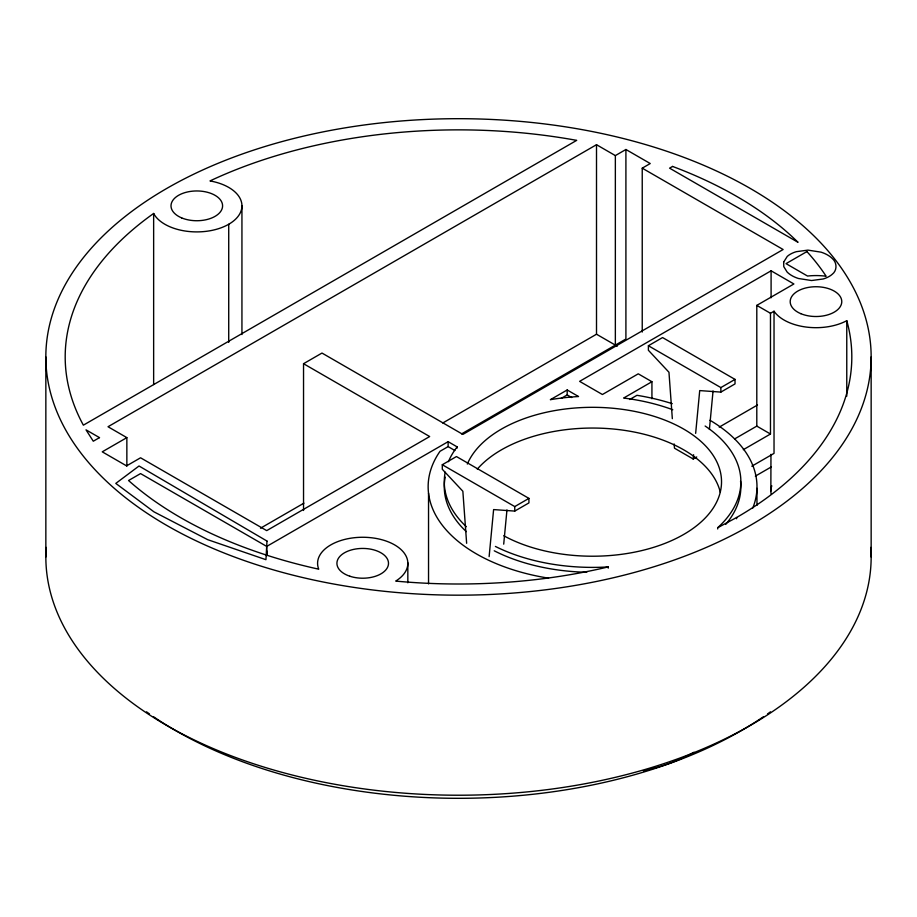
<?xml version="1.0" encoding="UTF-8"?>
<svg xmlns="http://www.w3.org/2000/svg" width="917" height="917" viewBox="0 0 917 917"><rect width="100%" height="100%" fill="white"/><g stroke="black" fill="none" stroke-linecap="round" stroke-linejoin="round"><path stroke-width="1.38" d="M153.643 384.555L153.643 213.466A45.128 26.054 0 0 0 228.723 224.264L228.723 342.35M241.939 334.545L241.939 205.844M770.853 491.157L770.968 454.328M489.128 556.619L493.61 509.577L514.758 511.09L528.926 502.906L528.926 498.389L456.448 456.551L442.292 464.736L442.292 469.252L462.856 491.248L466.638 543.288M503.708 544.159L506.963 509.944M674.167 443.977L674.476 448.195L693.195 459.004L693.607 454.729M695.648 433.351L699.717 390.585L720.865 392.098L735.021 383.914L735.021 379.397L662.555 337.559L648.388 345.743L648.388 350.26L668.963 372.256L672.333 418.668M709.403 429.443L713.059 390.951M642.232 332.034L642.232 168.166L650.233 163.535L625.91 149.494L615.353 155.592L596.508 144.703L108.011 426.737L126.855 437.627L126.855 466.123M126.855 437.627L102.246 451.829L126.569 465.87L140.565 457.789L266.709 530.622L429.672 436.538L303.538 363.705L303.538 510.482M303.538 363.705L321.982 353.056L462.879 434.406L783.129 249.516L642.232 168.166M260.508 528.215L303.905 503.169M442.773 422.989L596.508 334.224L617.233 346.19M608.235 568.139L608.235 566.912A393.313 227.072 0 0 1 395.72 581.091A45.128 26.054 0 0 0 374.388 538.153A45.128 26.054 0 0 0 318.738 569.182A393.313 227.072 0 0 1 128.552 480.519L140.565 473.585L266.709 546.417L448.126 441.673L457.136 446.888L457.136 448.115M461.618 433.867L625.91 339.015L625.91 149.494M454.889 450.522L448.126 446.613L440.022 451.29A164.418 94.921 0 0 0 548.572 578.168M734.574 438.956L756.8 426.118L756.8 305.384L793.893 283.972L771.094 270.802L579.613 381.357L602.412 394.516L638.255 373.827L651.93 381.724L651.93 398.769M567.187 389.977L550.36 399.686A148.302 85.613 0 0 1 578.535 396.534L567.187 389.977L567.187 394.918L561.181 398.391M651.93 381.724L623.652 398.047A148.302 85.613 0 0 1 672.78 409.75M756.8 305.384L770.475 313.282L774.028 311.23A45.139 26.054 0 0 0 846.769 320.686L846.769 396.178M629.692 399.503L636.96 395.307A164.418 94.921 0 0 1 672.276 403.686M442.292 464.736L514.758 506.574L528.926 498.389M648.388 345.743L720.865 387.582L735.021 379.397M719.215 427.116L757.511 405.005M693.195 459.004L696.737 456.964M743.309 449.697L770.475 434.016L770.475 313.282M751.802 466.203L774.028 453.376L774.028 311.23M755.333 476.141L771.392 466.868M846.769 320.686A393.313 227.072 0 0 1 736.615 517.497L717.702 527.722L717.702 528.96M756.8 426.118L770.475 434.016M567.187 394.918L571.727 397.542M871.15 356.931A412.65 238.237 0 0 1 252.175 563.256A412.65 238.237 0 0 1 252.175 150.606A412.65 238.237 0 0 1 871.15 356.931L871.15 556.986M771.094 270.802L771.094 297.784M756.961 488.303L756.961 505.382M736.615 517.497L736.615 518.735M720.865 387.582L720.865 392.098M615.353 155.592L615.353 345.113M596.508 144.703L596.508 334.224M514.758 506.574L514.758 511.09M448.126 441.673L448.126 446.613M428.537 493.22L428.537 583.9M407.836 562.797L407.836 582.799M266.985 551.06L266.985 555.347M266.709 546.417L266.709 555.633M45.85 356.931L45.85 556.986M709.999 420.273A164.418 94.921 0 0 1 752.765 508.087M153.643 213.466A393.313 227.072 0 0 0 83.367 425.167L576.69 140.358A393.313 227.072 0 0 0 210.004 180.924A45.128 26.054 0 0 1 228.723 224.264M705.127 426.027A148.302 85.613 0 0 1 717.702 527.722M608.235 566.912A148.302 85.613 0 0 1 495.398 546.44M466.329 526.702A148.302 85.613 0 0 1 445.203 472.186M448.402 461.698A148.302 85.613 0 0 1 457.136 446.888M740.558 481.184A148.29 85.613 0 0 1 725.714 524.409M586.754 572.265A148.29 85.613 0 0 1 494.229 550.796M466.329 531.642A148.29 85.613 0 0 1 445.203 477.115M771.094 493.839A45.139 26.054 0 0 1 771.805 485.815M477.287 469.149A128.953 74.449 0 0 1 613.553 429.041A128.953 74.449 0 0 1 720.303 492.28M693.997 752.238A145.069 83.756 0 0 1 643.447 770.784M467.326 464.048A128.953 74.449 0 0 1 644.376 413.59A128.953 74.449 0 0 1 699.969 522.977A128.953 74.449 0 0 1 503.754 535.746M870.818 547.403A412.65 238.237 0 0 1 458.5 795.222A412.65 238.237 0 0 1 46.182 547.403M770.475 711.821A399.755 230.797 0 0 1 767.518 713.93M763.494 716.716A399.755 230.797 0 0 1 153.506 716.716M149.482 713.93A399.755 230.797 0 0 1 146.525 711.821M266.985 541.064L265.941 559.691L207.689 539.666L153.941 511.835L115.794 483.408L139.029 465.996L266.985 541.064M783.657 262.102L783.783 266.641L787.095 272.005A29.504 17.033 0 0 0 798.443 278.493L811.545 280.533L823.179 278.986A23.418 13.526 0 0 0 832.258 274.252C837.29 270.435 837.106 262.652 832.418 258.651A29.504 17.033 0 0 0 821.07 252.164L807.969 250.123L796.334 251.671A23.418 13.526 0 0 0 787.256 256.405L783.657 262.102M99.495 437.627L93.282 441.215L86.015 429.844L99.495 437.627M672.574 166.435L669.582 168.166L798.031 242.317A393.313 227.072 0 0 0 672.574 166.435M806.914 251.579L786.029 263.637L807.51 276.04A45.139 26.054 0 0 1 826.137 276.235A393.313 227.072 0 0 0 806.914 251.579M181.669 217.902A25.791 14.89 0 0 0 222.453 207.38A25.791 14.89 0 0 0 186.289 192.249A25.791 14.89 0 0 0 181.669 217.902M349.813 576.22A25.791 14.89 0 0 0 388.499 563.325A25.791 14.89 0 0 0 349.813 550.429A25.791 14.89 0 0 0 349.813 576.22M800.85 313.683A25.791 14.89 0 0 0 841.634 303.172A25.791 14.89 0 0 0 805.47 288.03A25.791 14.89 0 0 0 800.85 313.683"/></g></svg>
